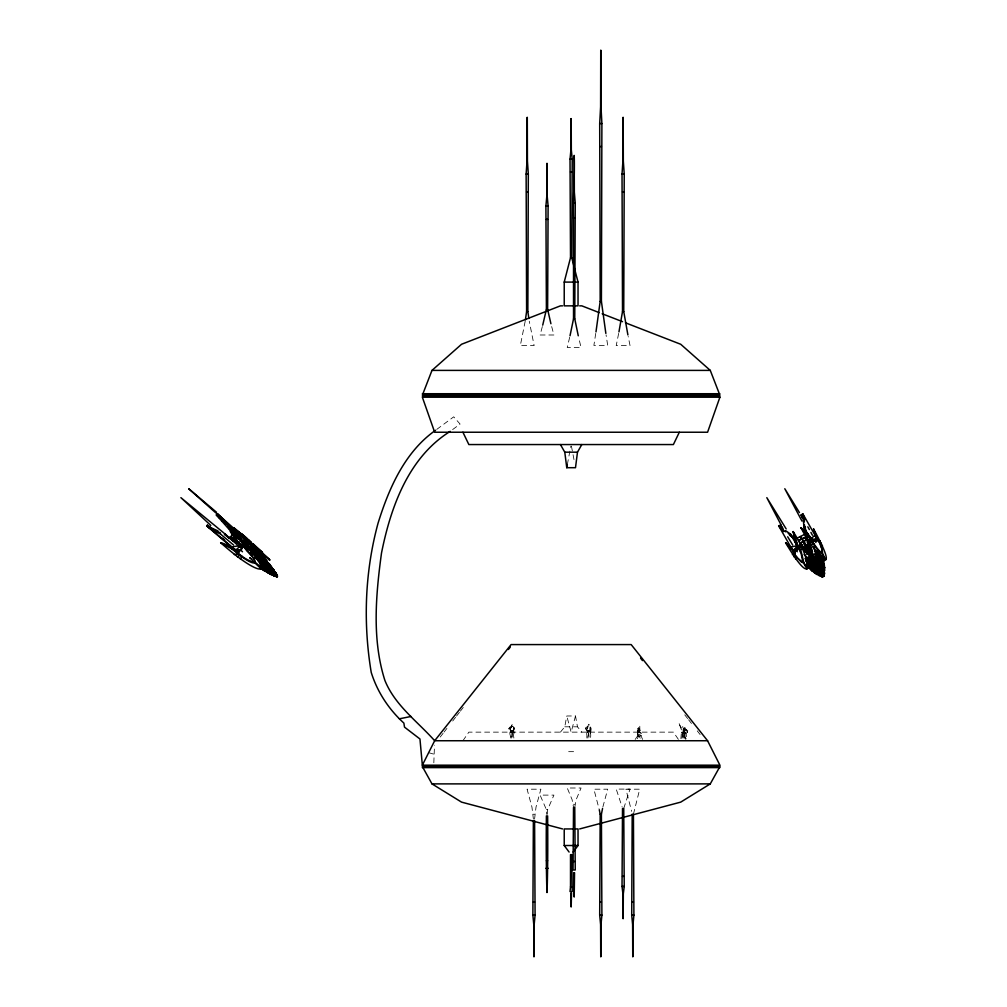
<?xml version="1.0" encoding="UTF-8"?>
<svg xmlns="http://www.w3.org/2000/svg" width="1007" height="1007" viewBox="0 0 1007 1007"><rect width="100%" height="100%" fill="white"/><g stroke="black" fill="none" stroke-linecap="round" stroke-linejoin="round"><path stroke-width="0.75" stroke-dasharray="5 3.75" d="M510.473 736.167C507.729 728.313 514.325 733.7 513.696 728.363L513.255 726.89M586.968 736.167C585.256 727.192 592.468 730.692 590.366 738.043M433.828 762.777L434.508 745.243M512.097 732.139L512.941 739.994M588.591 732.139L589.435 739.994M681.89 738.358C682.645 733.889 681.84 729.194 684.496 728.665C684.231 728.703 682.394 728.451 682.746 725.959C682.796 735.827 674.577 710.98 681.588 730.289L680.757 740.069M685.88 738.798L686.396 738.811M513.369 728.212L514.124 732.907M589.85 728.212L590.454 732.769M642.604 739.428L639.911 733.26L639.785 725.959L638.224 726.601L638.413 731.032L639.886 730.843L639.986 729.949L639.193 730.44M687.454 731.082C687.869 731.85 687.29 732.668 685.78 729.257L686.271 733.121L683.526 733.146L683.01 739.818M510.335 737.993L510.461 736.419M586.829 737.993L586.955 736.419M684.156 738.043L684.861 734.128M684.861 733.222L683.363 733.222L683.275 729.496C682.066 736.205 682.456 729.295 683.212 740.057M638.06 732.278L640.364 732.744C637.079 730.402 639.898 729.37 641.157 732.681C642.97 734.556 637.242 732.039 637.96 730.893L637.658 728.992L639.369 728.351L638.514 727.658M684.508 730.163C686.661 728.552 683.3 734.833 684.118 732.076M511.367 738.081L511.543 736.457M587.861 738.081L588.604 732.441M511.556 736.344L512.11 732.441M595.741 333.405L593.891 345.414L607.699 345.414L606.076 334.903M683.652 730.352L682.897 730.037M560.433 732.139L564.789 726.802L566.752 715.977L575.5 715.977L577.477 726.802L581.819 732.139M567.331 464.617L570.843 446.088M525.188 321.233L520.317 345.602L534.138 345.602L529.267 321.233M618.65 333.418L616.221 345.602L630.03 345.602L628.204 336.464M534.591 818.918L536.014 807.085L540.885 789.198L527.076 789.198L531.948 807.085L533.37 818.918M633.428 814.21L639.722 789.198L625.901 789.198L631.628 811.365M684.03 728.552L683.917 732.416L681.487 732.366M569.672 337.269L567.243 347.528L581.052 347.528L578.61 337.269M683.476 733.323L685.968 733.373L683.627 733.008M623.736 808.432L630.03 789.098L616.221 789.098L622.15 807.06M683.627 728.413L683.803 729.081M542.345 326.545L540.104 334.991L553.913 334.991L551.295 325.135M575.5 715.977L571.133 732.139L566.752 715.977M602.841 807.085L607.699 789.198L593.891 789.198L599.329 809.93M510.511 731.107C510.033 728.388 511.632 726.903 511.078 726.865M587.005 731.107C586.54 728.451 588.164 726.878 587.572 726.865M574.758 807.375L576.18 799.646L581.052 788.003L567.243 788.003L572.102 799.646L573.524 807.375M637.771 730.239L637.733 734.808L638.602 731.032C639.332 729.597 636.613 730.755 638.916 730.352M547.619 814.298L547.619 809.653L553.913 795.115L540.104 795.115L546.398 809.653L546.398 814.298M513.671 727.029L513.494 727.709M590.165 727.029L589.989 727.709M635.19 739.415L637.33 736.331L637.96 730.893L639.697 729.924L638.79 730.365M687.152 732.001L687.114 732.668L687.491 732.001M637.809 732.995L639.735 732.253M637.746 733.109L637.985 728.426L638.035 729.899M683.891 729.345L684.219 732.051M511.355 726.84L510.713 727.897C514.099 719.615 510.864 727.406 514.275 727.457L514.514 728.804L513.771 729.018M587.836 726.84C587.094 729.899 588.969 720.408 589.359 726.097C588.831 727.482 587.66 725.267 590.769 727.457L591.008 728.804L590.253 729.018M462.918 740.737L468.859 732.139L673.393 732.139L679.335 740.737M683.514 730.314L683.25 730.944L683.677 730.138M440.21 737.036L443.093 733.335M444.049 732.102L446.932 728.401M452.697 721.012L455.579 717.311M456.536 716.078L459.419 712.377M460.375 711.143L463.258 707.443M510.637 728.262C508.661 729.622 512.06 731.598 511.002 732.504C509.19 730.956 507.452 726.714 511.543 726.827M587.131 728.262C585.155 729.622 588.554 731.598 587.496 732.504C585.671 730.956 583.947 726.702 588.038 726.827M637.28 738.748L639.873 733.7L638.539 734.204L637.595 733.474L640.653 738.924M253.034 560.924L249.761 557.928L251.435 558.948M251.964 559.602L250.076 557.563L252.379 560.068M639.747 730.138L638.627 730.352M436.748 429.397L453.716 416.835L460.073 424.06L451.451 430.442M637.368 730.792L639.886 730.843M513.872 738.043C512.802 733.499 514.715 732.882 514.514 728.804M512.727 731.12L511.518 731.044L513.557 731.006L513.57 732.995M589.221 731.12L588.012 731.044L590.203 731.183L589.75 726.89M683.715 733.197L686.006 732.97M638.111 732.253L639.936 732.316M683.791 733.008L684.861 733.373M683.74 732.278L681.538 732.303L683.829 732.29L684.181 738.358M512.11 731.082L510.738 731.069L513.494 731.12L511.606 731.208M588.604 731.082L587.232 731.069L589.989 731.12L588.101 731.208M682.066 732.127L683.753 732.19M564.789 726.802L577.477 726.802M568.653 751.663L573.6 751.663M573.524 804.291L574.758 804.291M546.398 809.653L547.619 809.653M533.37 814.21L534.591 814.21M684.836 732.945L686.119 732.97L686.648 739.025M589.875 731.17L587.308 731.107M513.381 731.17L510.813 731.107M638.526 728.074L639.609 728.464M428.667 752.67L434.155 754.256M687.806 730.44C684.898 730.528 685.641 726.072 684.093 727.897L685.125 729.848M249.912 557.752L251.851 559.464M249.799 557.878L253.021 560.773M249.761 557.928L252.77 560.647M590.278 732.605C590.291 735.16 591.348 729.257 591.008 728.804M684.76 714.844L687.643 718.545M688.599 719.778L691.482 723.479M697.247 730.868L700.129 734.569M638.174 728.464L638.639 730.138M571.422 446.088L574.053 459.985M587.157 727.092L587.308 727.973M510.662 727.092L510.826 727.973M685.566 739.251L684.823 734.103M639.911 736.142L641.006 735.525L639.911 736.142M509.252 728.162L509.013 728.904L509.252 728.162M585.747 728.162L585.508 728.904L585.747 728.162M686.006 738.546L686.006 738.546M512.676 726.475L511.657 725.896L512.563 726.399M638.098 736.218L637.33 736.331L638.916 736.369L638.098 736.218M685.88 729.131L685.88 729.131M589.863 726.79L589.863 726.79M513.381 726.79L513.381 726.79M679.826 724.939L679.826 724.939M685.666 738.723L685.528 737.98L685.666 738.723"/><path stroke-width="1.5" d="M255.891 556.443L254.909 557.563L264.992 563.782L242.637 543.49M600.738 50.35L600.6 106.83L599.694 123.559L600.185 301.345L595.98 331.907M527.164 117.441L527.026 161.107L526.132 174.047L526.611 311.528L525.39 319.848M534.05 956.65L534.176 924.602L535.082 915.099L534.591 820.478M546.939 163.449L546.814 196.277L545.907 206.007L546.398 309.376L542.723 325.135M571.07 118.625L570.931 149.917L570.025 159.194L570.516 257.691L564.222 282.098L564.222 305.851L578.031 305.851L578.031 282.098L571.737 257.691L572.228 159.194L571.321 149.917L571.196 118.625M600.864 956.65L600.99 924.602L601.896 915.099L601.406 814.21L602.551 808.508M623.056 117.441L622.918 161.107L622.024 174.047L622.515 311.528L618.953 331.895M632.874 956.65L633.013 924.602L633.907 915.099L633.428 814.21L632.195 814.21L631.716 915.099L632.61 924.602L632.748 956.65M243.996 543.402C243.052 551.043 253.764 554.391 254.343 561.944C241.101 560.056 233.762 545.504 220.671 542.76C268.403 584.903 278.725 572.907 230.389 531.595L238.357 543.025M623.182 918.573L623.32 893.788L624.227 886.45L623.736 808.432M547.065 892.466C547.846 866.889 547.884 841.562 547.619 815.846M820.73 555.537L821.939 557.954L823.26 566.601L817.835 556.821L817.483 550.98M571.196 906.741L571.523 893.071M605.849 333.405L601.406 301.345L601.896 123.559L600.99 106.83L600.864 50.35M528.864 318.464L527.844 311.528L528.323 174.047L527.429 161.107L527.29 117.441M627.902 334.941L623.736 311.528L624.227 174.047L623.32 161.107L623.182 117.441M578.27 335.797L574.758 318.829L575.249 203.062L574.342 192.173L574.204 155.393C574.972 176.338 572.857 197.183 573.524 218.041L573.524 318.829L570.012 335.797M550.917 323.725L547.619 309.376L548.11 206.007L547.204 196.277L547.065 163.449M533.911 956.65L533.786 924.602L532.879 915.099L533.37 820.478M600.738 956.65L600.6 924.602L599.694 915.099L600.185 814.21L599.329 809.93M806.003 530.16L805.902 533.144L803.976 527.341L802.806 513.809L814.915 535.044L810.723 539.16M818.389 566.991C818.364 565.355 817.722 562.422 815.431 563.316C816.639 567.935 832.802 587.71 818.364 566.362L823.877 575.866L821.07 571.145M260.259 568.275L270.845 574.443L277.353 576.445L267.031 564.436L265.294 562.812L264.325 563.92L268.97 567.57L265.206 564.524L261.493 557.45L247.105 541.816L246.577 539.651L217.348 513.809L230.741 527.341L247.105 541.816L248.716 541.464C246.891 535.737 237.551 532.602 233.788 527.718L246.06 538.871L249.019 540.469M802.818 562.032L801.131 553.485L794.737 540.671L793.176 531.595C812.536 561.893 814.776 592.103 785.624 542.76L791.112 547.934M623.056 918.573L622.918 893.788L622.024 886.45L622.515 808.432M264.967 563.97L250.995 552.705M260.863 559.061L251.41 550.338L260.209 559.162L259.617 558.872L251.36 550.326L260.889 559.338L251.07 550.011L256.307 554.303L260.398 558.507L244.575 544.686L249.522 549.495L250.982 549.646L251.486 552.176M573.524 807.375L573.046 869.985L575.249 869.985L574.758 807.375M574.544 872.691L574.204 897.036L573.751 872.691M217.94 530.865L206.725 525.931L210.74 528.927L210.815 527.706L207.404 525.163L206.725 525.931L236.431 551.232L239.024 549.658L240.723 549.948M268.831 566.803L264.438 563.782L265.357 563.152L264.413 562.258L265.647 563.165M546.939 892.466C546.172 866.889 546.134 841.562 546.398 815.846M804.115 554.454C817.118 569.131 818.653 561.667 813.757 546.902M823.676 574.707L820.491 568.942C821.234 549.658 829.68 593.752 819.006 566.337M816.853 563.001L823.562 576.294L824.305 569.962M265.017 563.404L264.186 562.51M803.02 561.616L807.715 568.275M570.516 886.777L570.025 891.547L572.228 891.547L571.737 854.653L570.516 854.653L570.516 886.777L571.737 886.777M243.165 541.577L244.046 541.187M244.852 542.307L244.651 541.854M246.702 543.667L246.375 544.573M247.281 545.353L247.659 544.988M249.761 546.877L249.182 547.707M249.295 547.091L250.466 548.362M251.209 549.18L251.473 548.714M251.41 553.12L252.48 552.981L252.266 554.228M252.757 553.9L252.782 553.346M254.557 551.332L252.984 551.144L258.572 556.632L251.322 550.237L257.805 557.513L251.158 550.162M253.286 551.433L253.865 550.766M254.507 552.1L254.481 551.307M254.23 552.226L254.595 551.811M265.005 563.618L264.073 562.51M581.819 444.553L577.477 452.181L575.5 467.701L566.752 467.701L564.789 452.181L560.433 444.553M813.82 559.099L806.871 545.882L812.07 558.407L808.47 550.313L813.379 559.426M806.871 536.857L801.862 539.337L800.25 536.555L805.562 544.409L809.716 554.895L808.306 550.049L808.911 553.548M806.204 561.277L806.733 561.34M806.582 561.34L805.185 558.331L806.67 561.05M807.74 560.874L807.526 560.37M814.927 570.742L813.09 567.533L818.049 570.151L821.234 575.916L816.664 573.751L814.525 570.881L815.242 570.604M815.884 563.505L815.066 564.084L815.456 565.154M815.217 562.472L823.16 576.596L815.469 562.347M818.175 555.675L816.828 552.868M816.312 569.949L816.01 570.214M816.576 550.955L818.628 555.26L819.371 554.882M817.231 552.742L823.663 561L822.732 557.06M821.725 567.193L821.548 567.117M822.883 566.689L822.404 566.677M566.752 467.701L567.331 464.617M815.657 561.151L815.292 553.762L813.09 554.87M821.208 567.885L824.544 573.121L823.852 575.639L821.108 571.082M277.328 576.092L268.63 566.475L277.378 575.639L277.227 576.596L273.929 573.801M273.879 573.424L277.353 576.445L264.765 563.404M814.852 534.906L816.929 539.802L815.519 540.243L814.852 539.324L816.727 540.507L813.53 528.927C842.242 581.19 815.645 556.871 800.98 527.718L807.954 534.113C807.387 534.377 825.362 562.775 821.561 547.909M799.923 543.402L798.576 547.405M245.557 548.979L246.665 546.172M802 545.139L801.131 544.309M801.773 546.537L801.836 547.355M802.944 548.223L803.271 549.142M803.007 548.412L804.681 548.047M804.19 550.388L804.706 549.419L805.852 549.998M804.53 548.5L804.417 547.846M804.316 549.898L804.543 550.816M807.715 544.246L807.74 543.767M805.978 549.998L804.316 550.376M808.659 541.753L807.425 542.408M808.621 546.298L808.558 545.479M809.25 543.818L808.81 543.05L807.715 543.679M808.18 544.46L809.439 543.667M807.06 551.849L806.884 551.043M806.72 553.548L807.715 552.642M810.22 545.58L808.747 546.31M808.495 553.636L807.69 552.717M810.874 547.481L810.698 548.148M810.849 551.899L810.925 551.056L810.975 552.05M810.874 551.433L812.435 550.905M811.655 549.394L810.761 550.225M795.555 558.948L796.084 556.267L800.817 561.629L803.901 562.9L801.282 552.012L794.813 539.462L797.078 545.781M812.498 555.26L808.369 550.162L813.178 556.632L808.445 550.124L810.245 551.119L808.583 548.412L808.319 549.91L805.99 547.997L807.387 550.791L808.281 549.998M422.94 393.724L431.978 370.4L461.546 344.268L560.433 305.851L562.573 305.851M812.208 566.84L812.8 566.727M679.335 432.23L673.393 444.553L468.859 444.553L462.918 432.23M422.348 765.182L434.672 740.737L511.09 644.581L631.175 644.581L707.581 740.737L719.904 765.182L422.348 765.182L419.957 738.987L404.512 727.142L403.87 723.076C388.815 709.419 377.273 691.859 371.231 672.424C363.011 622.918 364.861 571.686 378.053 523.199C388.878 488.357 404.764 451.929 435.54 430.291M814.902 563.97L816.186 563.492M801.194 546.172L799.294 548.979M244.764 542.207L243.807 542.471M246.539 544.535L246.715 543.818M251.196 548.84L251.284 549.809M579.68 828.937L680.719 802.126L710.275 783.887L719.325 767.611M815.557 563.404L815.066 562.51M240.434 558.948L242.007 556.267M264.35 562.422L267.786 565.317M822.09 552.465L825.765 559.917M251.423 542.295L247.382 539.538L253.009 544.51L242.02 534.113M800.729 544.623L800.389 545.366M800.628 544.737L800.452 545.542M801.899 545.303L801.874 544.497M802.038 545.442L801.144 544.372M801.799 546.36L802.441 546.084M803.385 546.839L802.176 547.43M803.145 548.06L802.919 548.714M804.643 548.513L803.674 549.117M804.568 548.802L804.643 547.946M810.043 545.064L808.52 545.844M805.839 550.477L805.915 549.621M810.081 546.058L809.615 545.001M809.464 547.267L809.464 548.047M807.186 551.861L805.978 552.465M807.752 552.742L806.72 553.737M810.862 547.984L810.874 547.305M808.206 553.988L808.508 553.158M812.511 551.521L811.78 552.1M796.776 546.31L793.654 550.93L795.115 551.647L797.582 548.009L797.355 546.927M260.7 559.426L251.259 550.174L257.842 557.463M573.172 852.048L578.031 845.515L578.031 828.937L564.222 828.937L564.222 845.515L569.093 852.048M508.409 649.502L510.335 647.035M260.36 554.706C260.284 556.292 258.321 550.829 255.967 550.842L263.897 557.954M270.606 573.789L262.613 566.853L263.154 566.224L270.266 570.151C283.684 582.612 265.584 571.812 264.728 567.596M266.515 562.384L276.648 574.582M267.648 570.415L268.504 569.433M271.072 566.5L270.09 567.633M257.792 553.195L262.512 556.531M268.391 566.148C262.386 560.471 264.325 564.524 269.31 567.734M270.682 566.954L270.858 566.752M210.74 528.927L220.344 532.829M229.47 529.153L232.806 530.475L217.348 513.809L216.329 514.98L233.171 533.924L237.161 536.089L235.135 533.383L231.446 531.62M241.516 535.044L244.349 539.16M246.451 539.802L244.55 537.977M260.763 558.898L242.058 542.66L248.125 547.367M248.578 546.386L248.477 545.391M249.27 548.412L251.007 549.96L244.575 544.686M250.944 549.91L260.171 558.243L251.36 550.275L253.676 551.949L253.097 551.244M251.523 552.126L253.059 553.548L251.095 550.112L255.577 553.825M257.075 555.26L254.834 553.07M257.805 557.513L251.297 550.275L259.542 557.765L251.549 551.685M258.988 558.356L251.335 550.3L259.655 558.822M259.29 557.324L249.522 549.495M260.561 559.389L256.974 555.612M261.896 557.551L266.767 560.849L249.371 542.433M270.682 567.784L274.219 570.591L265.458 559.716L275.868 573.121L268.038 563.832M273.577 575.727L277.429 576.319L268.856 566.853M275.893 576.596L267.17 566.45M277.403 575.714L275.075 574.028L277.252 575.79L275.994 572.97L275.49 572.467L277.051 575.287L267.963 565.544M270.166 567.533L273.904 570.025M220.671 542.76L235.525 550.93L240.56 545.152L230.389 531.595M240.56 545.152L241.818 548.009L238.646 551.647L235.525 550.93M240.673 550.011L242.486 551.76M239.288 544.183L235.411 539.462C265.886 565.078 258.9 573.071 229.281 546.499L239.213 551.698L242.07 548.4L241.202 546.927M264.4 563.832L268.202 567.18M267.56 570.516L268 570.012M270.883 566.714L268.202 562.989L269.725 564.361L264.589 560.761M229.319 538.317L233.171 533.924M236.683 539.878L234.329 538.921L232.969 540.482L238.961 543.113L235.965 542.899M240.207 541.288L241.567 539.739L235.688 537.373M240.321 541.552L241.844 539.828L236.343 533.144L220.885 517.346L219.325 517.988M257.263 554.87L258.245 553.762L263.708 561.151M797.582 548.009L794.737 540.671M793.982 556.833L795.19 555.058L797.292 557.916M801.887 545.278L800.741 545.794M803.02 547.116L803.448 546.449M805.6 552.289L807.06 552.05M810.371 549.004L810.069 549.986M807.476 554.152L808.218 553.649M812.146 551.811L812.435 551.144M246.577 539.752L247.307 540.507L245.695 539.324L251.435 544.472L249.723 544.409C251.574 542.786 245.746 539.5 250.139 542.937M814.6 541.25L815.204 540.734L815.909 542.534M250.063 542.748L249.434 543.264L250.114 542.836M802.365 548.878L799.973 550.527M813.769 543.679L811.164 544.51M249.182 548.878L246.992 550.527M821.422 543.226L819.711 543.277L814.726 534.276L818.981 541.716L820.277 540.746M450.217 431.361C408.464 457.354 390.703 507.062 381.502 553.044C375.8 594.873 371.86 639.646 384.888 680.405C394.895 705.303 417.464 721.427 434.672 740.737L707.581 740.737M247.181 545.114L248.163 545.114M248.502 546.247L248.2 546.272M249.459 546.902L250.126 547.028M251.108 548.941L252.593 549.709M251.309 552.868L252.102 552.78M252.82 554.026L252.165 553.951M241.101 549.746L240.446 550.212L241.516 549.684M814.99 563.605L822.392 576.759L817.445 567.331M240.27 555.058L237.388 556.833M815.129 563.505L817.407 567.306M250.97 549.998L250.227 550.514L248.93 549.331M815.355 563.366L817.848 567.533M807.778 544.057L809.087 544.221M804.266 548.765L803.158 548.828M809.867 546.99L809.276 548.072L810.396 548.098M801.849 516.994L801.094 514.98L802.806 513.809L804.178 517.497L802.227 517.988M818.288 567.734L807.765 549.155M816.362 538.544L816.727 540.935L816.148 537.977M796.273 538.531L805.575 533.924M798.551 540.482L804.794 537.373L806.418 539.739L800.301 543.113L798.551 540.482L807.022 536.605M806.632 536.681L806.922 539.828L799.923 543.289L815.242 563.882M807.664 557.563L809.867 556.443M808.357 549.96L809.439 549.772M812.787 542.295L809.452 542.068M782.628 527.706L780.576 525.163L778.65 525.78L783.37 529.09M815.884 563.19L816.866 562.775M795.001 551.698L794.46 551.207M797.443 549.684L796.084 550.212L797.292 551.76M808.948 545.014L809.653 544.9M809.779 547.028L811.05 547.405M810.383 548.06L809.741 548.286M810.559 548.941L811.831 549.318M810.975 550.049L810.132 549.797M792.371 554.58L794.271 553.774L795.329 555.373M238.495 553.774L234.279 554.58M243.379 541.187L244.6 541.565M245.67 543.037L246.06 544.397M248.364 546.285L247.219 545.492M817.734 567.482L822.92 576.684M399.401 718.809L411.007 716.468M819.169 554.681L816.677 550.905L819.257 554.706M249.786 540.847L233.788 527.718M807.614 541.162L808.697 541.854M802.403 546.046L803.485 546.738M806.67 549.407L808.243 549.948L807.727 547.128L808.583 548.412M806.204 551.081L807.098 551.244M811.541 550.741L812.259 550.804M795.278 553.044L790.696 546.877L797.204 545.857L790.457 534.05L785.737 530.739M811.806 540.847L807.727 539.538M240.497 547.43L238.47 545.857L231.018 547.028L229.546 545.051M811.038 538.858L813.215 540.469L807.954 534.113M276.749 576.759L269.133 567.583M816.778 563.165L806.922 539.828M807.123 569.156L803.599 563.127L797.821 558.382M254.003 562.082L261.48 569.156M599.694 123.559L601.896 123.559M600.185 146.569L601.406 146.569M570.025 159.194L572.228 159.194M570.516 171.933L571.737 171.933M526.132 174.047L528.323 174.047M622.024 174.047L624.227 174.047M526.611 191.846L527.844 191.846M622.515 191.846L623.736 191.846M573.046 203.062L575.249 203.062M545.907 206.007L548.11 206.007M573.524 218.041L574.758 218.041M546.398 219.388L547.619 219.388M570.516 257.691L571.737 257.691M564.222 282.098L578.031 282.098M600.185 301.345L601.406 301.345M579.68 305.851L581.819 305.851L599.266 312.636M546.398 309.376L547.619 309.376M526.611 311.528L527.844 311.528M622.515 311.528L623.736 311.528M573.524 318.829L574.758 318.829M431.978 370.4L710.275 370.4L719.325 393.724M422.348 393.724L719.904 393.724M422.348 394.882L719.904 394.882M422.348 396.041L719.904 396.041M564.789 452.181L577.477 452.181M422.348 765.987L719.904 765.987M422.348 766.805L719.904 766.805M422.348 767.611L719.904 767.611M422.94 767.611L431.978 783.887L710.275 783.887M600.185 814.21L601.406 814.21M562.573 828.937L461.546 802.126L431.978 783.887M564.222 845.515L578.031 845.515M546.398 860.721L547.619 860.721M573.524 861.489L574.758 861.489M545.907 868.311L548.11 868.311M622.515 876.354L623.736 876.354M622.024 886.45L624.227 886.45M533.37 902.045L534.591 902.045M600.185 902.045L601.406 902.045M632.195 902.045L633.428 902.045M532.879 915.099L535.082 915.099M599.694 915.099L601.896 915.099M631.716 915.099L633.907 915.099M222.169 520.934L224.095 520.959L232.68 530.626M807.601 560.471L807.413 557.765M802.453 547.544L801.786 547.028M811.579 552.226L810.937 551.949M807.501 554.051L806.846 553.737M246.425 544.334L245.481 543.969M250.164 548.186L250.567 547.481M251.888 552.755L251.549 553.409M811.516 538.997L816.715 539.5L816.727 540.935M812.636 540.545L816.929 540.822M817.042 567.029L822.09 576.747L819.434 571.951M224.813 523.791L227.33 524.169L236.343 533.144M816.4 566.45L822.014 576.734L819.371 571.938M246.942 547.997L247.659 548.16L246.425 547.015M232.541 540.583L238.797 543.289M807.476 541.149L807.438 542.446M244.298 542.408L243.505 541.816M245.695 543.075L246.702 543.956M248.225 546.373L247.181 545.303M250.114 548.387L249.27 547.607M251.146 549.331L252.153 550.212M254.116 552.126L253.323 551.635M228.551 537.763L235.336 541.313M227.255 526.535L230.2 527.404L237.942 534.956M263.016 561.944L260.788 560.987M602.186 313.769L622.54 321.674M625.448 322.806L680.719 344.268L710.275 370.4M239.213 551.698L230.741 547.04M819.711 543.277L820.353 544.774L822.467 545.605M220.583 533.886L214.768 531.595L206.863 525.78L238.646 552.679M226.399 536.165L231.409 538.77M814.034 561.956L807.664 557.538M818.981 575.022L821.385 576.457M235.802 537.637L241.567 539.739M238.961 543.113L233.083 540.746L237.161 536.089L267.031 564.436M224.41 534.566L229.294 537.31M234.341 549.608L237.728 551.446L236.96 549.281L237.891 550.313M250.529 549.432L246.111 545.932M245.985 543.05L246.614 543.767M251.662 550.137L252.606 549.558M252.933 551.509L253.915 552.063M252.191 546.902L255.627 548.739L252.845 547.204M260.8 560.975L254.922 557.538M260.725 567.243L267.119 571.045L259.617 563.19M248.603 548.651L250.856 549.885L248.301 547.43M819.22 575.576L814.361 572.618L813.744 570.679L806.985 564.637M789.551 535.17L794.548 538.77M248.729 543.012L251.121 544.435L266.641 561M813.744 570.679L814.298 571.045L808.86 561.264L805.864 559.313L805.789 556.204M821.523 552.402L824.783 559.816M260.385 568.124L273.703 575.576L273.249 575.022M257.137 555.6L244.625 544.699L246.979 546.373M250.252 542.068L251.007 542.546M247.722 547.821L250.793 549.835L243.052 543.692L244.437 544.409M790.759 547.028L778.65 525.78L781.13 528.927L785.838 531.872M788.229 533.408L793.176 537.31M249.321 543.226L269.813 560.056L255.438 546.801M816.664 573.751L816.929 574.443L811.705 570.566L811.277 568.754M259.441 553.447L254.469 549.293M245.242 545.87L250.743 549.784M259.944 554.87L263.293 557.211L261.656 555.65M269.574 559.917L261.581 552.566M815.141 551.559L817.722 553.435M247.81 547.317L250.051 549.042M210.815 527.706L213.018 529.304M250.038 547.078L250.63 547.795M227.116 535.724L224.876 534.05L238.47 545.857M258.95 552.981L256.193 550.577L271.009 566.601L262.827 559.489M257.389 551.496L256.193 550.577L257.339 551.446M258.182 552.239L256.13 550.665L258.321 552.365M245.695 545.366L243.153 543.566L250.705 549.709L248.653 547.946M269.838 565.959L272.129 567.709L270.556 565.972M256.08 550.716L258.761 552.793M806.997 566.274L808.986 568.275L806.305 561.151L810.925 564.977L814.361 572.618M262.021 556.015L255.954 550.854L260.221 554.215M258.409 554.265L261.631 556.821M256.017 550.779L259.705 553.712M261.09 555.084L256.923 551.773L261.556 555.537M256.546 551.559L258.887 553.435M257.83 552.969L263.318 557.362M246.149 545.882L249.069 548.123M234.316 539.337L230.855 536.555L234.392 539.626M794.41 551.295L793.075 549.998M258.132 553.07L262.94 556.972M242.058 542.66L243.744 544.019M260.624 551.798L255.451 547.531M233.624 545.051L220.42 534.025M247.13 540.205L245.041 538.493M253.902 552.226L254.998 553.12M243.228 543.503L248.225 547.632M249.635 548.525L251.02 549.835M216.581 512.311L188.712 488.735L215.964 513.016M249.635 542.962L251.121 544.435L246.841 540.734L250.491 544.346L249.824 543.239M262.248 568.326L254.431 561.579M274.911 574.821L277.101 576.684L268.743 567.482M246.4 540.746L248.351 542.395M251.385 550.3L259.126 557.06M253.059 553.548L254.683 554.857M269.977 571.145L276.623 576.596L268.076 567.105M258.421 553.686L260.737 555.675M268.819 570.201L276.56 576.583L267.975 567.029M268.353 570.088L272.658 573.814M808.42 550.061L811.78 553.875M224.171 519.977L217.222 513.96L234.593 531.268M249.22 541.539L241.466 534.793L248.729 540.822L248.137 541.967L248.918 540.608L248.037 540.935L240.623 533.509M216.329 514.98L230.1 526.938M257.868 553.12L260.133 554.97M269.322 567.205L271.324 568.942M272.368 570.944L276.698 574.707M236.28 540.671L244.034 547.405M264.275 564.94L270.266 570.151M274.911 574.582L277.227 576.596M268.063 569.333L275.641 575.916M260.096 564.94L267.119 571.045M207.404 525.163L210.853 528.146M222.32 538.103L224.611 540.104M808.684 566.488L808.923 568.124L811.705 570.566M225.706 534.516L180.895 497.647L210.803 525.427M235.135 533.383L240.711 538.304M252.984 543.679L262.563 552.541L254.381 545.555M252.732 544.095L255.614 546.839M815.632 553.686L817.835 555.675M822.341 559.716L823.663 561M265.256 569.421L270.845 574.443L270.543 573.751M255.916 546.939L269.675 559.842M260.07 555.65L263.507 558.747M251.41 550.338L256.861 555.562M793.793 550.791L791.59 548.412M791.527 549.344L785.624 542.76M260.284 565.947L267.698 572.769L266.427 570.679M239.402 536.681L232.806 530.475L237.035 536.24M261.493 557.45L269.284 564.776M260.763 567.495L264.161 570.705L263.142 568.754M804.807 545.341L808.168 549.784L804.266 543.994L808.256 549.809L805.147 543.616M262.663 559.061L269.184 565.405M256.722 555.486L260.209 559.162M248.716 541.464L250.026 542.76M251.347 550.313L259.34 558.608M230.741 527.341L232.73 529.33M263.582 560.471L270.505 567.445M815.972 555.65L818.905 558.747M822.908 562.989L824.28 564.512L819.308 557.954L818.779 554.97M269.121 567.419L277.429 576.319M808.961 537.612L800.98 527.718M264.287 562.472L265.017 563.265M268.441 567.331L276.875 576.621M792.484 549.52L790.822 547.493M792.673 549.608L794.687 551.446L794.762 549.281L795.19 550.313L793.868 551.232M804.266 543.994L803.813 542.723L808.18 549.709L804.278 542.546M781.067 528.788L783.509 531.595M262.311 561.931L268.668 569.547M816.173 557.45L822.253 564.776M823.235 565.972L824.632 567.709L824.217 564.361M810.207 537.914L806.821 533.509C805.864 533.244 826.294 565.531 821.863 548.928M807.828 544.384L807.614 543.969M805.638 552.39L805.524 551.735M812.07 558.407L809.704 554.857M790.457 534.05L791.804 535.724M816.085 566.11L815.557 565.33M795.366 553.082L790.696 546.877M640.565 658.137L642.491 660.605M260.775 561.214L266.465 568.514M806.292 545.366L803.284 541.288M238.735 543.352L240.132 545.303M816.224 559.061L820.932 565.405M806.015 544.737L807.035 546.373M824.632 567.709L819.597 560.672L819.308 557.954M259.013 560.282L265.382 569.219M243.43 542.144L243.253 541.476M239.666 544.586L240.874 546.386M813.694 557.954L808.508 550.25L813.82 558.507M790.419 547.04L790.054 546.499L794.309 553.951M819.975 554.907L821.649 557.362M812.825 556.594L808.52 550.288L813.48 557.324M821.36 565.607L824.72 570.591L824.569 567.57M816.123 560.471L820.793 567.445M824.141 572.467L824.544 573.121M819.799 554.328L821.246 556.531M813.593 557.651L808.52 550.275L813.769 558.243M257.037 559.124L258.963 562.183M799.457 512.588L784.793 488.735L801.975 521.097M240.484 545.781L241.529 547.418M792.685 545.014L787.675 536.781M818.225 565.544L824.116 575.287L821.284 570.604M786.177 528.927L766.818 497.647L781.331 525.377M820.932 571.359L823.726 576.092M816.35 554.265L817.835 556.821M815.67 562.145L816.35 563.152L815.569 562.258M807.387 558.709L808.86 561.264M808.13 549.684L804.089 542.66C805.827 546.247 809.389 558.105 812.926 557.06M810.232 551.081L811.013 552.453M801.094 514.98L803.296 518.819M803.976 527.341L809.98 537.839M817.055 550.867L818.527 553.422M817.344 556.254L823.26 566.601M820.088 562.46L820.881 563.832M821.007 564.235L824.305 570.025M816.841 562.775L817.974 564.751M816.639 562.812L818.238 565.619M816.476 562.863L818.339 566.148M816.224 562.938L818.389 566.614M806.317 546.6L803.41 541.514L803.813 542.723M821.574 573.789L823.097 576.445L818.2 567.583M814.915 563.656L816.652 566.689M816.564 567.545L821.234 575.916M812.498 566.224L816.715 573.789M808.382 560.698L814.298 571.045M780.576 525.163L782.036 527.718M820.642 573.147L822.669 576.747M819.711 571.963L822.392 576.759M807.828 526.787L809.389 529.606M817.546 569.421L821.448 576.596M807.362 550.753L808.13 552.176M813.505 559.426L808.52 550.338L813.807 558.457M810.912 532.426L812.397 535.233M814.915 562.51L815.456 563.542M816.463 570.239L819.283 575.727M813.706 567.747L816.929 574.443M812.712 559.049L808.483 550.326L813.077 559.313M805.361 546.637L805.99 547.997M813.178 561.931L816.551 569.547M813.53 528.927L815.985 535.636M815.104 534.793L816.513 538.619M793.176 531.595L797.204 543.428M808.671 563.215L811.768 570.705M820.944 546.197L820.353 544.774M811.403 557.513L808.432 550.263L810.547 556.216M804.341 521.84L804.178 517.497M811.856 561.214L814.663 568.514M820.73 545.593L821.435 547.531M821.183 546.801L821.85 548.765M804.127 517.346L804.883 519.662M810.459 560.282L813.278 569.219M808.961 559.124L809.943 563.19M804.656 526.535L805.134 529.153M823.6 560.849L824.28 564.512M570.73 893.071L571.07 906.741M804.492 524.836L804.719 529.33M805.323 526.787L805.361 531.268M809.98 552.642L808.533 550.338L813.606 559.376L806.783 547.317L809.98 552.642M811.642 555.323L809.125 552.856L805.273 544.686L811.642 555.323M796.134 550.149L797.041 549.167L796.172 550.011M813.883 540.759L815.255 540.847L814.021 541.464L815.204 540.734L813.883 540.759M719.904 397.199L707.581 432.23L434.672 432.23L422.348 397.199L719.904 397.199M815.771 561.969L816.425 563.152L815.771 561.969M815.33 563.719L814.701 562.498L815.355 563.681M797.254 549.746L796.084 550.212L797.254 549.746M265.42 563.152L264.375 562.007L265.496 563.152M257.049 551.194L256.206 550.565L257.792 551.874L256.168 550.615L257.087 551.232M809.439 552.478L808.457 550.288L811.843 558.13L809.364 552.39"/></g></svg>
